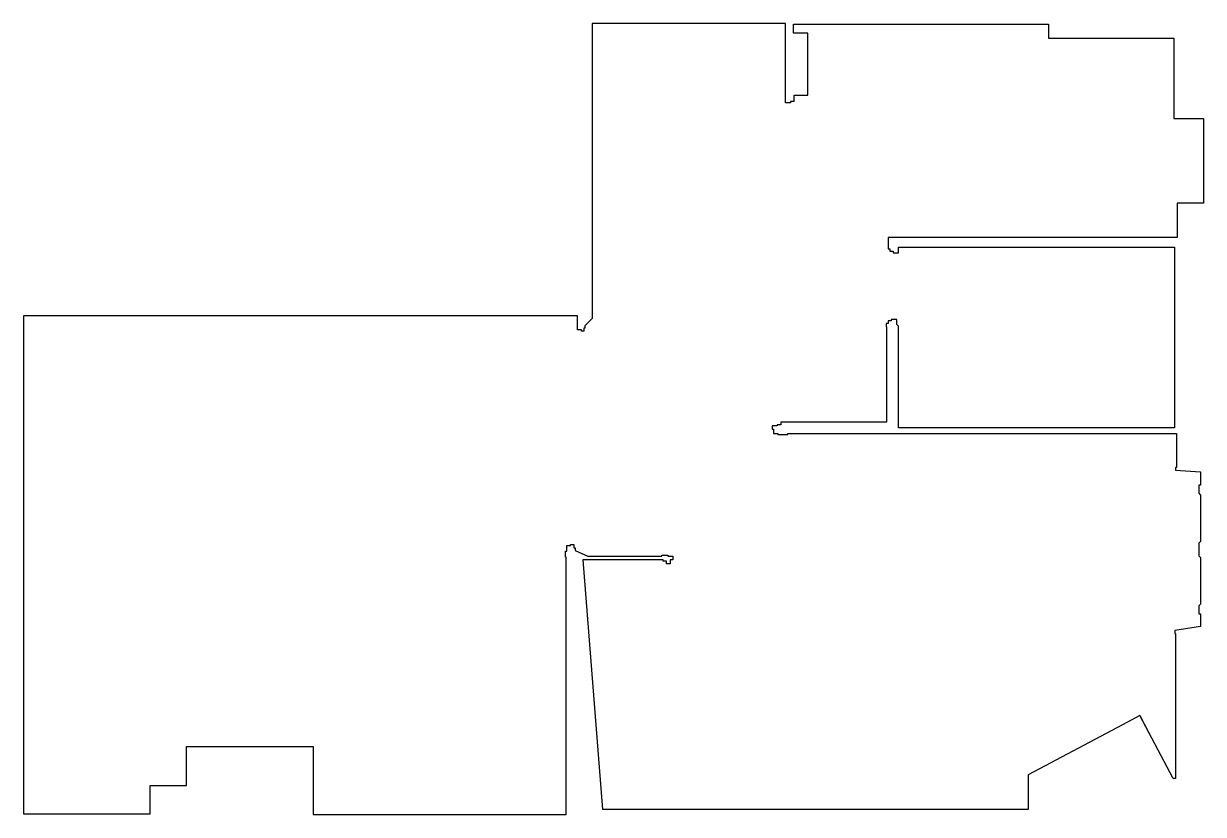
# Model space of a CAD drawing. Header units: centimetres. Extents: x 424 to 1364, y -461 to 169.
import ezdxf

# ---------------------------------------------------------------- set-up
doc = ezdxf.new("R2010")
doc.units = ezdxf.units.CM

msp = doc.modelspace()

# ---------------------------------------------------------------- linework, layer by layer
for p, q in [((1037.6, 168.77), (1240.6, 168.77)), ((1049.1, 112.27), (1049.1, 161.77)), ((1240.6, 168.77), (1240.6, 157.77)), ((1240.6, 157.77), (1340.6, 157.77)), ((1340.6, 157.77), (1340.6, 93.77)), ((1035.1, 106.27), (1031.1, 106.27)), ((1038.1, 107.27), (1035.1, 107.27)), ((1035.1, 107.27), (1035.1, 106.27)), ((1038.1, 107.27), (1038.1, 112.27)), ((1038.1, 112.27), (1049.1, 112.27)), ((1364.1, 26.27), (1343.1, 26.27)), ((1343.1, 26.27), (1343.1, -1.23)), ((1343.1, -1.23), (1113.1, -1.23)), ((877.1, -65.73), (871.45, -71.39)), ((868.75, -74.59), (865.55, -74.59)), ((871.45, -73.39), (870.45, -73.39)), ((870.45, -73.39), (870.45, -75.59)), ((871.45, -71.39), (871.45, -73.39)), ((1121.2, -71.73), (1119.79, -70.32)), ((1121.2, -152.73), (1121.2, -71.73)), ((1341.89, -186.42), (1361.84, -187.81)), ((1361.84, -187.81), (1361.84, -198.31)), ((1361.84, -198.31), (1360.34, -198.31)), ((1360.34, -198.31), (1360.34, -204.81)), ((1360.34, -204.81), (1361.75, -206.23)), ((1361.75, -206.23), (1361.75, -243.23)), ((1361.75, -243.23), (1360.34, -244.64)), ((856.95, -246.49), (860.05, -246.49)), ((860.05, -246.49), (860.05, -245.49)), ((1360.34, -244.64), (1360.34, -254.64)), ((936.3, -260.94), (936.3, -258.94)), ((939.4, -260.94), (936.3, -260.94)), ((937.5, -254.84), (941.4, -254.84)), ((941.4, -257.74), (939.4, -257.74)), ((939.4, -257.74), (939.4, -260.94)), ((941.4, -254.84), (941.4, -257.74)), ((1360.34, -254.64), (1361.75, -256.05)), ((1361.75, -256.05), (1361.75, -293.05)), ((1360.34, -294.47), (1360.34, -300.97)), ((1360.34, -300.97), (1361.84, -300.97)), ((553.95, -406.59), (654.85, -406.59)), ((654.85, -406.59), (654.85, -460.59)), ((945.14, -456.64), (885.44, -456.64))]:
    msp.add_line(p, q)
for points in [[(1031.1, 169.27), (877.1, 169.27)], [(877.1, 169.27), (877.1, -65.73)], [(1031.1, 106.27), (1031.1, 169.27)], [(1049.1, 161.77), (1037.6, 161.77), (1037.6, 168.77)], [(1340.6, 93.77), (1364.1, 93.77)], [(1364.1, 93.77), (1364.1, 26.27)], [(1113.1, -1.23), (1113.1, -10.23), (1114.4, -10.23), (1114.4, -11.93), (1116.9, -11.93), (1116.9, -13.43), (1121.2, -13.43), (1121.2, -8.93)], [(1121.2, -8.93), (1341.2, -8.93), (1341.2, -152.73), (1121.2, -152.73)], [(865.55, -63.59), (424.25, -63.59)], [(424.25, -63.59), (424.25, -460.09)], [(865.55, -74.59), (865.55, -63.59)], [(870.45, -75.59), (868.75, -75.59), (868.75, -74.59)], [(1112.89, -67.52), (1112.89, -69.52), (1111.49, -69.52)], [(1111.49, -69.52), (1111.49, -72.22), (1111.69, -72.22), (1111.69, -148.22)], [(1119.79, -66.52), (1115.39, -66.52), (1115.39, -67.52), (1112.89, -67.52)], [(1119.79, -70.32), (1119.79, -66.52)], [(1111.69, -148.22), (1027.49, -148.22), (1027.49, -150.42), (1024.59, -150.42), (1024.59, -151.02), (1020.59, -151.02)], [(1020.59, -151.02), (1020.59, -153.72), (1021.69, -153.72), (1021.69, -157.12), (1025.19, -157.12), (1025.19, -158.12), (1033.09, -158.12), (1033.09, -157.12)], [(1033.09, -157.12), (1342.59, -157.12)], [(1342.59, -157.12), (1342.59, -184.42), (1341.89, -184.42), (1341.89, -186.42)], [(856.35, -460.59), (856.35, -255.59), (855.95, -255.59), (855.95, -250.99), (856.95, -250.99), (856.95, -246.49)], [(860.05, -245.49), (862.55, -245.49)], [(862.55, -245.49), (862.55, -248.39), (863.75, -248.39), (863.75, -250.39)], [(863.75, -250.39), (873.8, -254.84), (932.8, -254.84)], [(933.7, -258.94), (933.7, -257.94), (869.8, -257.94)], [(869.8, -257.94), (885.44, -456.64)], [(932.8, -254.84), (932.8, -254.14), (937.5, -254.14), (937.5, -254.84)], [(936.3, -258.94), (933.7, -258.94)], [(1361.75, -293.05), (1360.34, -294.47)], [(1361.84, -300.97), (1361.84, -310.97)], [(1361.84, -310.97), (1341.3, -314.22), (1341.3, -316.42), (1342, -316.42)], [(1342, -316.42), (1342, -431.92)], [(1313.5, -381.92), (1299.77, -389.12)], [(1340, -431.92), (1313.5, -381.92)], [(1313.5, -381.92), (1313.5, -381.92)], [(1313.5, -381.92), (1320.73, -395.63)], [(1299.77, -389.12), (1237.97, -422)], [(524.95, -437.59), (553.95, -437.59), (553.95, -406.59)], [(1237.97, -422), (1224.44, -429.14)], [(1224.44, -429.14), (1224.44, -456.64)], [(1342, -431.92), (1340, -431.92)], [(524.95, -460.09), (524.95, -437.59)], [(424.25, -460.09), (524.95, -460.09)], [(945.14, -456.64), (945.14, -456.59)], [(1224.44, -456.64), (945.14, -456.64)], [(654.85, -460.59), (856.35, -460.59)]]:
    msp.add_lwpolyline(points)

doc.saveas('drawing.dxf')
